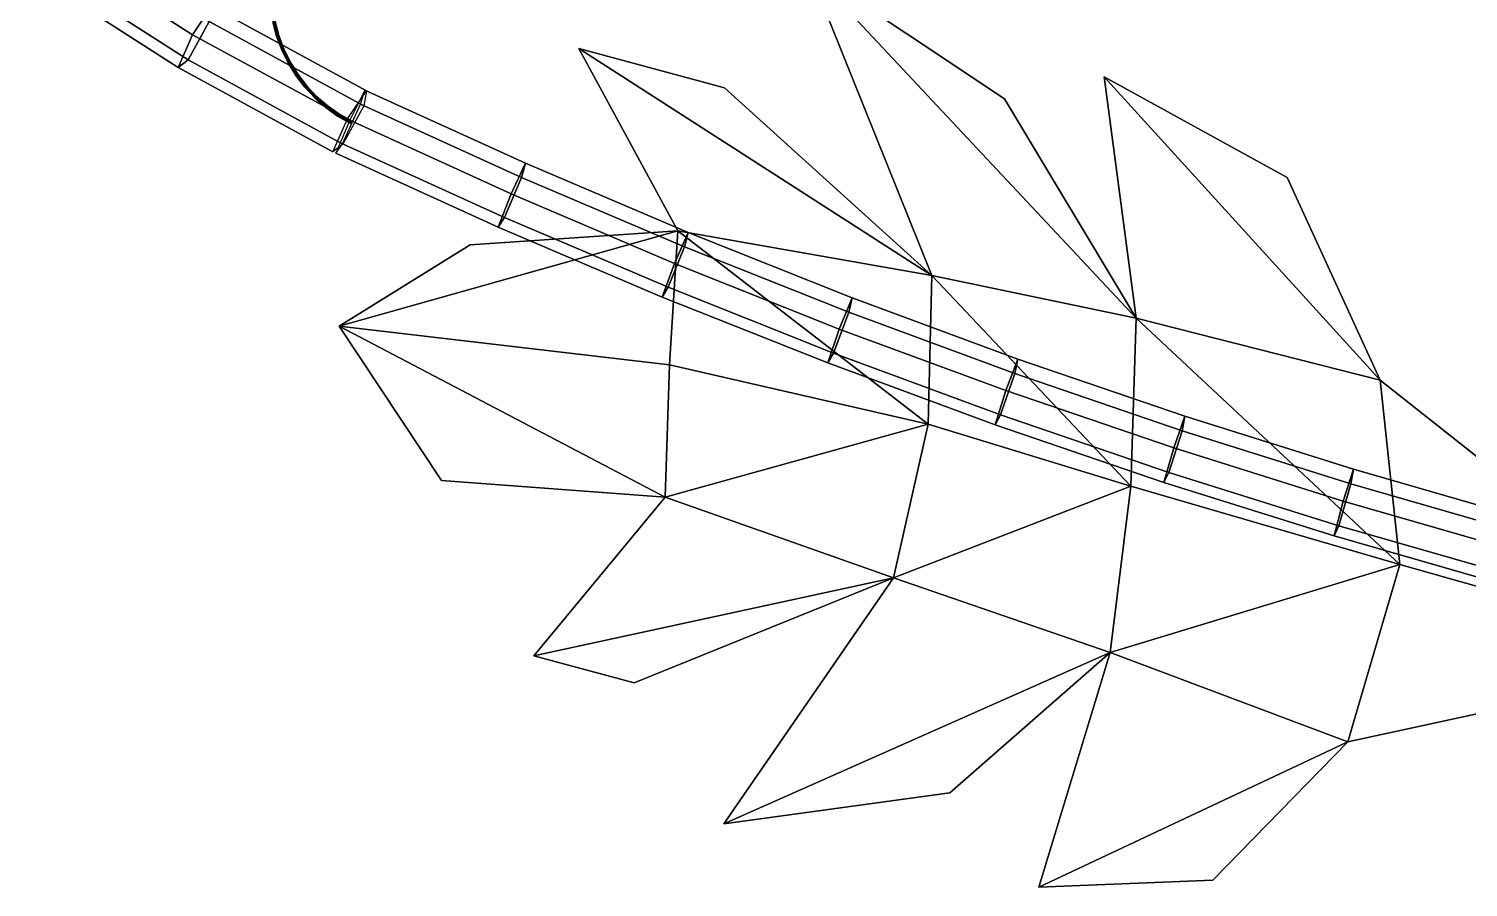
# Model space of a CAD drawing. Header units: metres. Extents: x -349 to 464, y -383 to 362.
# Drawn here: x -169.98 to -123.66, y -13.49 to 14.13 of the extents above; entities that cross this region are included whole.
import ezdxf

# ---------------------------------------------------------------- set-up
doc = ezdxf.new("R2010")
doc.units = ezdxf.units.M

msp = doc.modelspace()

# ---------------------------------------------------------------- linework, layer by layer
at = {"layer": 'Breeder_Leaf', "color": 3}
for points in [[(-140.924, 6.1955, 315.8116), (-144.9008, 16.09432, 317.7324), (-134.3421, 4.8211, 319.8165)], [(-140.924, 6.1955, 315.8116), (-134.3421, 4.8211, 319.8165), (-144.9008, 16.09432, 317.7324)], [(-144.9008, 16.09432, 317.7324), (-138.5868, 11.8835, 319.817), (-134.3421, 4.8211, 319.8165)], [(-144.9008, 16.09432, 317.7324), (-134.3421, 4.8211, 319.8165), (-138.5868, 11.8835, 319.817)], [(-149.0989, 7.6307, 312.6623), (-152.2807, 13.4989, 315.5959), (-140.924, 6.1955, 315.8116)], [(-149.0989, 7.6307, 312.6623), (-140.924, 6.1955, 315.8116), (-152.2807, 13.4989, 315.5959)], [(-152.2807, 13.4989, 315.5959), (-147.5976, 12.2334, 316.5795), (-140.924, 6.1955, 315.8116)], [(-152.2807, 13.4989, 315.5959), (-140.924, 6.1955, 315.8116), (-147.5976, 12.2334, 316.5795)], [(-134.3421, 4.8211, 319.8165), (-135.3791, 12.5893, 322.8987), (-126.4988, 2.8284, 324.5329)], [(-134.3421, 4.8211, 319.8165), (-126.4988, 2.8284, 324.5329), (-135.3791, 12.5893, 322.8987)], [(-135.3791, 12.5893, 322.8987), (-129.4891, 9.3456, 324.4149), (-126.4988, 2.8284, 324.5329)], [(-135.3791, 12.5893, 322.8987), (-126.4988, 2.8284, 324.5329), (-129.4891, 9.3456, 324.4149)], [(-149.3641, 3.3212, 310.8516), (-159.9863, 4.5704, 310.6945), (-149.0989, 7.6307, 312.6623)], [(-149.3641, 3.3212, 310.8516), (-149.0989, 7.6307, 312.6623), (-159.9863, 4.5704, 310.6945)], [(-159.9863, 4.5704, 310.6945), (-155.7753, 7.1854, 312.2625), (-149.0989, 7.6307, 312.6623)], [(-159.9863, 4.5704, 310.6945), (-149.0989, 7.6307, 312.6623), (-155.7753, 7.1854, 312.2625)], [(-141.0436, 1.4118, 313.9579), (-149.3641, 3.3212, 310.8516), (-149.0989, 7.6307, 312.6623)], [(-141.0436, 1.4118, 313.9579), (-149.0989, 7.6307, 312.6623), (-149.3641, 3.3212, 310.8516)], [(-141.0436, 1.4118, 313.9579), (-149.0989, 7.6307, 312.6623), (-140.924, 6.1955, 315.8116)], [(-141.0436, 1.4118, 313.9579), (-140.924, 6.1955, 315.8116), (-149.0989, 7.6307, 312.6623)], [(-134.5176, -0.586, 317.7291), (-141.0436, 1.4118, 313.9579), (-140.924, 6.1955, 315.8116)], [(-134.5176, -0.586, 317.7291), (-140.924, 6.1955, 315.8116), (-141.0436, 1.4118, 313.9579)], [(-134.5176, -0.586, 317.7291), (-140.924, 6.1955, 315.8116), (-134.3421, 4.8211, 319.8165)], [(-134.5176, -0.586, 317.7291), (-134.3421, 4.8211, 319.8165), (-140.924, 6.1955, 315.8116)], [(-125.8614, -3.1013, 321.7353), (-134.5176, -0.586, 317.7291), (-134.3421, 4.8211, 319.8165)], [(-125.8614, -3.1013, 321.7353), (-134.3421, 4.8211, 319.8165), (-134.5176, -0.586, 317.7291)], [(-125.8614, -3.1013, 321.7353), (-134.3421, 4.8211, 319.8165), (-126.4988, 2.8284, 324.5329)], [(-125.8614, -3.1013, 321.7353), (-126.4988, 2.8284, 324.5329), (-134.3421, 4.8211, 319.8165)], [(-149.5037, -0.9337, 308.8652), (-159.9863, 4.5704, 310.6945), (-149.3641, 3.3212, 310.8516)], [(-149.5037, -0.9337, 308.8652), (-149.3641, 3.3212, 310.8516), (-159.9863, 4.5704, 310.6945)], [(-149.5037, -0.9337, 308.8652), (-156.697, -0.4047, 309.8103), (-159.9863, 4.5704, 310.6945)], [(-149.5037, -0.9337, 308.8652), (-159.9863, 4.5704, 310.6945), (-156.697, -0.4047, 309.8103)], [(-149.5037, -0.9337, 308.8652), (-149.3641, 3.3212, 310.8516), (-141.0436, 1.4118, 313.9579)], [(-149.5037, -0.9337, 308.8652), (-141.0436, 1.4118, 313.9579), (-149.3641, 3.3212, 310.8516)], [(-115.168, -6.1269, 327.8897), (-125.8614, -3.1013, 321.7353), (-126.4988, 2.8284, 324.5329)], [(-115.168, -6.1269, 327.8897), (-126.4988, 2.8284, 324.5329), (-125.8614, -3.1013, 321.7353)], [(-142.1577, -3.5272, 312.7563), (-149.5037, -0.9337, 308.8652), (-141.0436, 1.4118, 313.9579)], [(-142.1577, -3.5272, 312.7563), (-141.0436, 1.4118, 313.9579), (-149.5037, -0.9337, 308.8652)], [(-142.1577, -3.5272, 312.7563), (-141.0436, 1.4118, 313.9579), (-134.5176, -0.586, 317.7291)], [(-142.1577, -3.5272, 312.7563), (-134.5176, -0.586, 317.7291), (-141.0436, 1.4118, 313.9579)], [(-135.1845, -5.9304, 315.5918), (-142.1577, -3.5272, 312.7563), (-134.5176, -0.586, 317.7291)], [(-135.1845, -5.9304, 315.5918), (-134.5176, -0.586, 317.7291), (-142.1577, -3.5272, 312.7563)], [(-135.1845, -5.9304, 315.5918), (-134.5176, -0.586, 317.7291), (-125.8614, -3.1013, 321.7353)], [(-135.1845, -5.9304, 315.5918), (-125.8614, -3.1013, 321.7353), (-134.5176, -0.586, 317.7291)], [(-142.1577, -3.5272, 312.7563), (-153.7223, -6.03928, 308.2135), (-149.5037, -0.9337, 308.8652)], [(-142.1577, -3.5272, 312.7563), (-149.5037, -0.9337, 308.8652), (-153.7223, -6.03928, 308.2135)], [(-127.5414, -8.8088, 320.1722), (-135.1845, -5.9304, 315.5918), (-125.8614, -3.1013, 321.7353)], [(-127.5414, -8.8088, 320.1722), (-125.8614, -3.1013, 321.7353), (-135.1845, -5.9304, 315.5918)], [(-127.5414, -8.8088, 320.1722), (-125.8614, -3.1013, 321.7353), (-115.168, -6.1269, 327.8897)], [(-127.5414, -8.8088, 320.1722), (-115.168, -6.1269, 327.8897), (-125.8614, -3.1013, 321.7353)], [(-142.1577, -3.5272, 312.7563), (-150.495, -6.9086, 309.125), (-153.7223, -6.03928, 308.2135)], [(-142.1577, -3.5272, 312.7563), (-153.7223, -6.03928, 308.2135), (-150.495, -6.9086, 309.125)], [(-135.1845, -5.9304, 315.5918), (-147.61, -11.4455, 307.8048), (-142.1577, -3.5272, 312.7563)], [(-135.1845, -5.9304, 315.5918), (-142.1577, -3.5272, 312.7563), (-147.61, -11.4455, 307.8048)], [(-135.1845, -5.9304, 315.5918), (-140.3461, -10.4507, 311.0562), (-147.61, -11.4455, 307.8048)], [(-135.1845, -5.9304, 315.5918), (-147.61, -11.4455, 307.8048), (-140.3461, -10.4507, 311.0562)], [(-127.5414, -8.8088, 320.1722), (-137.4735, -13.4855, 312.7362), (-135.1845, -5.9304, 315.5918)], [(-127.5414, -8.8088, 320.1722), (-135.1845, -5.9304, 315.5918), (-137.4735, -13.4855, 312.7362)], [(-127.5414, -8.8088, 320.1722), (-131.8771, -13.2613, 316.5317), (-137.4735, -13.4855, 312.7362)], [(-127.5414, -8.8088, 320.1722), (-137.4735, -13.4855, 312.7362), (-131.8771, -13.2613, 316.5317)]]:
    msp.add_3dface(points, dxfattribs=at)
at = {"layer": 'Breeder_Petiole', "color": 3}
for points in [[(-164.0945, 14.8499, 330.4816), (-168.7599, 17.8492, 331.6156), (-169.4928, 17.01708, 330.7948), (-164.7077, 13.9443, 329.6408)], [(-164.8497, 13.1374, 331.7215), (-169.5491, 16.1528, 332.8565), (-168.7851, 17.3289, 332.893), (-164.1738, 14.3658, 331.771)], [(-164.7077, 13.9443, 329.6408), (-169.4928, 17.01708, 330.7948), (-169.9777, 15.9746, 331.5574), (-165.1718, 12.892, 330.4027)], [(-165.1718, 12.892, 330.4027), (-169.9777, 15.9746, 331.5574), (-169.5491, 16.1528, 332.8565), (-164.8497, 13.1374, 331.7215)], [(-159.1135, 12.1378, 329.7697), (-164.0945, 14.8499, 330.4816), (-164.7077, 13.9443, 329.6408), (-159.7268, 11.2322, 328.9288)], [(-159.1929, 11.6537, 331.059), (-164.1738, 14.3658, 331.771), (-164.0945, 14.8499, 330.4816), (-159.1135, 12.1378, 329.7697)], [(-159.8688, 10.4253, 331.0095), (-164.8497, 13.1374, 331.7215), (-164.1738, 14.3658, 331.771), (-159.1929, 11.6537, 331.059)], [(-161.9691, 13.9121, 330.2794), (-162.0885, 14.3637, 330.308), (-162.1227, 14.353, 330.3345), (-162.0023, 13.898, 330.3058)], [(-161.9884, 13.9003, 330.3481), (-162.1085, 14.3541, 330.3767), (-162.0647, 14.3657, 330.3762), (-161.946, 13.9162, 330.3478)], [(-161.9345, 13.9232, 330.3053), (-162.0528, 14.3715, 330.3336), (-162.0885, 14.3637, 330.308), (-161.9691, 13.9121, 330.2794)], [(-161.946, 13.9162, 330.3478), (-162.0647, 14.3657, 330.3762), (-162.0528, 14.3715, 330.3336), (-161.9345, 13.9232, 330.3053)], [(-159.7268, 11.2322, 328.9288), (-164.7077, 13.9443, 329.6408), (-165.1718, 12.892, 330.4027), (-160.1909, 10.1799, 329.6907)], [(-162.0023, 13.898, 330.3058), (-162.1227, 14.353, 330.3345), (-162.1085, 14.3541, 330.3767), (-161.9884, 13.9003, 330.3481)], [(-161.806, 13.4743, 330.2502), (-161.9691, 13.9121, 330.2794), (-162.0023, 13.898, 330.3058), (-161.838, 13.4569, 330.2765)], [(-161.838, 13.4569, 330.2765), (-162.0023, 13.898, 330.3058), (-161.9884, 13.9003, 330.3481), (-161.8246, 13.4604, 330.3192)], [(-161.8246, 13.4604, 330.3192), (-161.9884, 13.9003, 330.3481), (-161.946, 13.9162, 330.3478), (-161.7836, 13.4805, 330.3192)], [(-161.7726, 13.4889, 330.2765), (-161.9345, 13.9232, 330.3053), (-161.9691, 13.9121, 330.2794), (-161.806, 13.4743, 330.2502)], [(-161.7836, 13.4805, 330.3192), (-161.946, 13.9162, 330.3478), (-161.9345, 13.9232, 330.3053), (-161.7726, 13.4889, 330.2765)], [(-161.6007, 13.05479, 330.2207), (-161.806, 13.4743, 330.2502), (-161.838, 13.4569, 330.2765), (-161.6312, 13.03403, 330.247)], [(-161.6312, 13.03403, 330.247), (-161.838, 13.4569, 330.2765), (-161.8246, 13.4604, 330.3192), (-161.6184, 13.03881, 330.2902)], [(-161.6184, 13.03881, 330.2902), (-161.8246, 13.4604, 330.3192), (-161.7836, 13.4805, 330.3192), (-161.5792, 13.06301, 330.2905)], [(-161.5687, 13.07261, 330.2474), (-161.7726, 13.4889, 330.2765), (-161.806, 13.4743, 330.2502), (-161.6007, 13.05479, 330.2207)], [(-161.5792, 13.06301, 330.2905), (-161.7836, 13.4805, 330.3192), (-161.7726, 13.4889, 330.2765), (-161.5687, 13.07261, 330.2474)], [(-160.1909, 10.1799, 329.6907), (-165.1718, 12.892, 330.4027), (-164.8497, 13.1374, 331.7215), (-159.8688, 10.4253, 331.0095)], [(-161.3552, 12.6573, 330.1914), (-161.6007, 13.05479, 330.2207), (-161.6312, 13.03403, 330.247), (-161.3839, 12.6334, 330.2177)], [(-161.3839, 12.6334, 330.2177), (-161.6312, 13.03403, 330.247), (-161.6184, 13.03881, 330.2902), (-161.3717, 12.6394, 330.2613)], [(-161.3717, 12.6394, 330.2613), (-161.6184, 13.03881, 330.2902), (-161.5792, 13.06301, 330.2905), (-161.3348, 12.6675, 330.2618)], [(-161.325, 12.6783, 330.2185), (-161.5687, 13.07261, 330.2474), (-161.6007, 13.05479, 330.2207), (-161.3552, 12.6573, 330.1914)], [(-161.3348, 12.6675, 330.2618), (-161.5792, 13.06301, 330.2905), (-161.5687, 13.07261, 330.2474), (-161.325, 12.6783, 330.2185)], [(-161.0718, 12.286, 330.1625), (-161.3552, 12.6573, 330.1914), (-161.3839, 12.6334, 330.2177), (-161.0984, 12.2591, 330.1888)], [(-161.0984, 12.2591, 330.1888), (-161.3839, 12.6334, 330.2177), (-161.3717, 12.6394, 330.2613), (-161.087, 12.2661, 330.2328)], [(-161.087, 12.2661, 330.2328), (-161.3717, 12.6394, 330.2613), (-161.3348, 12.6675, 330.2618), (-161.0527, 12.2979, 330.2336)], [(-161.0438, 12.3099, 330.19), (-161.325, 12.6783, 330.2185), (-161.3552, 12.6573, 330.1914), (-161.0718, 12.286, 330.1625)], [(-161.0527, 12.2979, 330.2336), (-161.3348, 12.6675, 330.2618), (-161.325, 12.6783, 330.2185), (-161.0438, 12.3099, 330.19)], [(-160.7533, 11.9442, 330.1342), (-161.0718, 12.286, 330.1625), (-161.0984, 12.2591, 330.1888), (-160.7774, 11.9145, 330.1604)], [(-160.7774, 11.9145, 330.1604), (-161.0984, 12.2591, 330.1888), (-161.087, 12.2661, 330.2328), (-160.7669, 11.9225, 330.2049)], [(-160.7669, 11.9225, 330.2049), (-161.087, 12.2661, 330.2328), (-161.0527, 12.2979, 330.2336), (-160.7357, 11.9579, 330.206)], [(-160.7277, 11.9708, 330.1622), (-161.0438, 12.3099, 330.19), (-161.0718, 12.286, 330.1625), (-160.7533, 11.9442, 330.1342)], [(-160.7357, 11.9579, 330.206), (-161.0527, 12.2979, 330.2336), (-161.0438, 12.3099, 330.19), (-160.7277, 11.9708, 330.1622)], [(-153.9931, 9.8054, 329.4952), (-159.1633, 12.1617, 329.7714), (-159.651, 11.1908, 328.9212), (-154.4558, 8.8235, 328.6437)], [(-154.1203, 9.3496, 330.7911), (-159.2998, 11.71, 331.0677), (-159.1633, 12.1617, 329.7714), (-153.9931, 9.8054, 329.4952)], [(-160.4028, 11.6352, 330.1068), (-160.7533, 11.9442, 330.1342), (-160.7774, 11.9145, 330.1604), (-160.4242, 11.603, 330.1331)], [(-160.4242, 11.603, 330.1331), (-160.7774, 11.9145, 330.1604), (-160.7669, 11.9225, 330.2049), (-160.4147, 11.612, 330.1779)], [(-160.4147, 11.612, 330.1779), (-160.7669, 11.9225, 330.2049), (-160.7357, 11.9579, 330.206), (-160.3868, 11.6505, 330.1793)], [(-160.3798, 11.6644, 330.1353), (-160.7277, 11.9708, 330.1622), (-160.7533, 11.9442, 330.1342), (-160.4028, 11.6352, 330.1068)], [(-160.3868, 11.6505, 330.1793), (-160.7357, 11.9579, 330.206), (-160.7277, 11.9708, 330.1622), (-160.3798, 11.6644, 330.1353)], [(-160.0235, 11.3622, 330.0807), (-160.4028, 11.6352, 330.1068), (-160.4242, 11.603, 330.1331), (-160.042, 11.3277, 330.1069)], [(-160.042, 11.3277, 330.1069), (-160.4242, 11.603, 330.1331), (-160.4147, 11.612, 330.1779), (-160.0335, 11.3375, 330.1522)], [(-160.0335, 11.3375, 330.1522), (-160.4147, 11.612, 330.1779), (-160.3868, 11.6505, 330.1793), (-160.0094, 11.3788, 330.1539)], [(-160.0036, 11.3936, 330.1095), (-160.3798, 11.6644, 330.1353), (-160.4028, 11.6352, 330.1068), (-160.0235, 11.3622, 330.0807)], [(-160.0094, 11.3788, 330.1539), (-160.3868, 11.6505, 330.1793), (-160.3798, 11.6644, 330.1353), (-160.0036, 11.3936, 330.1095)], [(-154.6725, 8.06126, 330.7348), (-159.8835, 10.4355, 331.0131), (-159.2998, 11.71, 331.0677), (-154.1203, 9.3496, 330.7911)], [(-154.4558, 8.8235, 328.6437), (-159.651, 11.1908, 328.9212), (-160.0936, 10.1301, 329.6842), (-154.8733, 7.7517, 329.4054)], [(-159.6192, 11.1276, 330.056), (-160.0235, 11.3622, 330.0807), (-160.042, 11.3277, 330.1069), (-159.6378, 11.0929, 330.0825)], [(-159.6378, 11.0929, 330.0825), (-160.042, 11.3277, 330.1069), (-160.0335, 11.3375, 330.1522), (-159.6293, 11.1027, 330.1281)], [(-159.6293, 11.1027, 330.1281), (-160.0335, 11.3375, 330.1522), (-160.0094, 11.3788, 330.1539), (-159.6051, 11.1444, 330.1297)], [(-159.5991, 11.1593, 330.0851), (-160.0036, 11.3936, 330.1095), (-160.0235, 11.3622, 330.0807), (-159.6192, 11.1276, 330.056)], [(-159.6051, 11.1444, 330.1297), (-160.0094, 11.3788, 330.1539), (-160.0036, 11.3936, 330.1095), (-159.5991, 11.1593, 330.0851)], [(-154.8733, 7.7517, 329.4054), (-160.0936, 10.1301, 329.6842), (-159.8835, 10.4355, 331.0131), (-154.6725, 8.06126, 330.7348)], [(-148.7664, 7.5767, 329.2246), (-153.9931, 9.8054, 329.4952), (-154.4558, 8.8235, 328.6437), (-149.2037, 6.5844, 328.3718)], [(-148.8841, 7.117, 330.52), (-154.1203, 9.3496, 330.7911), (-153.9931, 9.8054, 329.4952), (-148.7664, 7.5767, 329.2246)], [(-149.4046, 5.8155, 330.462), (-154.6725, 8.06126, 330.7348), (-154.1203, 9.3496, 330.7911), (-148.8841, 7.117, 330.52)], [(-149.2037, 6.5844, 328.3718), (-154.4558, 8.8235, 328.6437), (-154.8733, 7.7517, 329.4054), (-149.5959, 5.5021, 329.1322)], [(-149.5959, 5.5021, 329.1322), (-154.8733, 7.7517, 329.4054), (-154.6725, 8.06126, 330.7348), (-149.4046, 5.8155, 330.462)], [(-143.4863, 5.4769, 328.9597), (-148.7664, 7.5767, 329.2246), (-149.2037, 6.5844, 328.3718), (-143.898, 4.4747, 328.1056)], [(-143.5945, 5.01356, 330.2546), (-148.8841, 7.117, 330.52), (-148.7664, 7.5767, 329.2246), (-143.4863, 5.4769, 328.9597)], [(-144.0828, 3.6997, 330.195), (-149.4046, 5.8155, 330.462), (-148.8841, 7.117, 330.52), (-143.5945, 5.01356, 330.2546)], [(-143.898, 4.4747, 328.1056), (-149.2037, 6.5844, 328.3718), (-149.5959, 5.5021, 329.1322), (-144.2646, 3.3827, 328.8647)], [(-144.2646, 3.3827, 328.8647), (-149.5959, 5.5021, 329.1322), (-149.4046, 5.8155, 330.462), (-144.0828, 3.6997, 330.195)], [(-138.1559, 3.5072, 328.7006), (-143.4863, 5.4769, 328.9597), (-143.898, 4.4747, 328.1056), (-138.5419, 2.4958, 327.8453)], [(-138.2546, 3.04044, 329.9951), (-143.5945, 5.01356, 330.2546), (-143.4863, 5.4769, 328.9597), (-138.1559, 3.5072, 328.7006)], [(-138.7105, 1.715, 329.934), (-144.0828, 3.6997, 330.195), (-143.5945, 5.01356, 330.2546), (-138.2546, 3.04044, 329.9951)], [(-138.5419, 2.4958, 327.8453), (-143.898, 4.4747, 328.1056), (-144.2646, 3.3827, 328.8647), (-138.8826, 1.3946, 328.6032)], [(-138.8826, 1.3946, 328.6032), (-144.2646, 3.3827, 328.8647), (-144.0828, 3.6997, 330.195), (-138.7105, 1.715, 329.934)], [(-132.7786, 1.6688, 328.4475), (-138.1559, 3.5072, 328.7006), (-138.5419, 2.4958, 327.8453), (-133.1385, 0.6489, 327.591)], [(-132.8676, 1.1988, 329.7415), (-138.2546, 3.04044, 329.9951), (-138.1559, 3.5072, 328.7006), (-132.7786, 1.6688, 328.4475)], [(-133.2908, -0.1371, 329.6789), (-138.7105, 1.715, 329.934), (-138.2546, 3.04044, 329.9951), (-132.8676, 1.1988, 329.7415)], [(-133.1385, 0.6489, 327.591), (-138.5419, 2.4958, 327.8453), (-138.8826, 1.3946, 328.6032), (-133.4532, -0.4608, 328.3477)], [(-133.4532, -0.4608, 328.3477), (-138.8826, 1.3946, 328.6032), (-138.7105, 1.715, 329.934), (-133.2908, -0.1371, 329.6789)], [(-127.3576, -0.03709, 328.2006), (-132.7786, 1.6688, 328.4475), (-133.1385, 0.6489, 327.591), (-127.6912, -1.06488, 327.3429)], [(-127.4367, -0.5099, 329.4941), (-132.8676, 1.1988, 329.7415), (-132.7786, 1.6688, 328.4475), (-127.3576, -0.03709, 328.2006)], [(-127.827, -1.8559, 329.4301), (-133.2908, -0.1371, 329.6789), (-132.8676, 1.1988, 329.7415), (-127.4367, -0.5099, 329.4941)], [(-127.6912, -1.06488, 327.3429), (-133.1385, 0.6489, 327.591), (-133.4532, -0.4608, 328.3477), (-127.9797, -2.1825, 328.0984)], [(-127.9797, -2.1825, 328.0984), (-133.4532, -0.4608, 328.3477), (-133.2908, -0.1371, 329.6789), (-127.827, -1.8559, 329.4301)], [(-121.896, -1.6095, 327.9599), (-127.3576, -0.03709, 328.2006), (-127.6912, -1.06488, 327.3429), (-122.2032, -2.6446, 327.1011)], [(-121.9653, -2.08516, 329.2531), (-127.4367, -0.5099, 329.4941), (-127.3576, -0.03709, 328.2006), (-121.896, -1.6095, 327.9599)], [(-122.3224, -3.4402, 329.1876), (-127.827, -1.8559, 329.4301), (-127.4367, -0.5099, 329.4941), (-121.9653, -2.08516, 329.2531)], [(-122.2032, -2.6446, 327.1011), (-127.6912, -1.06488, 327.3429), (-127.9797, -2.1825, 328.0984), (-122.4652, -3.7695, 327.8555)], [(-122.4652, -3.7695, 327.8555), (-127.9797, -2.1825, 328.0984), (-127.827, -1.8559, 329.4301), (-122.3224, -3.4402, 329.1876)]]:
    msp.add_3dface(points, dxfattribs=at)

doc.saveas('drawing.dxf')
